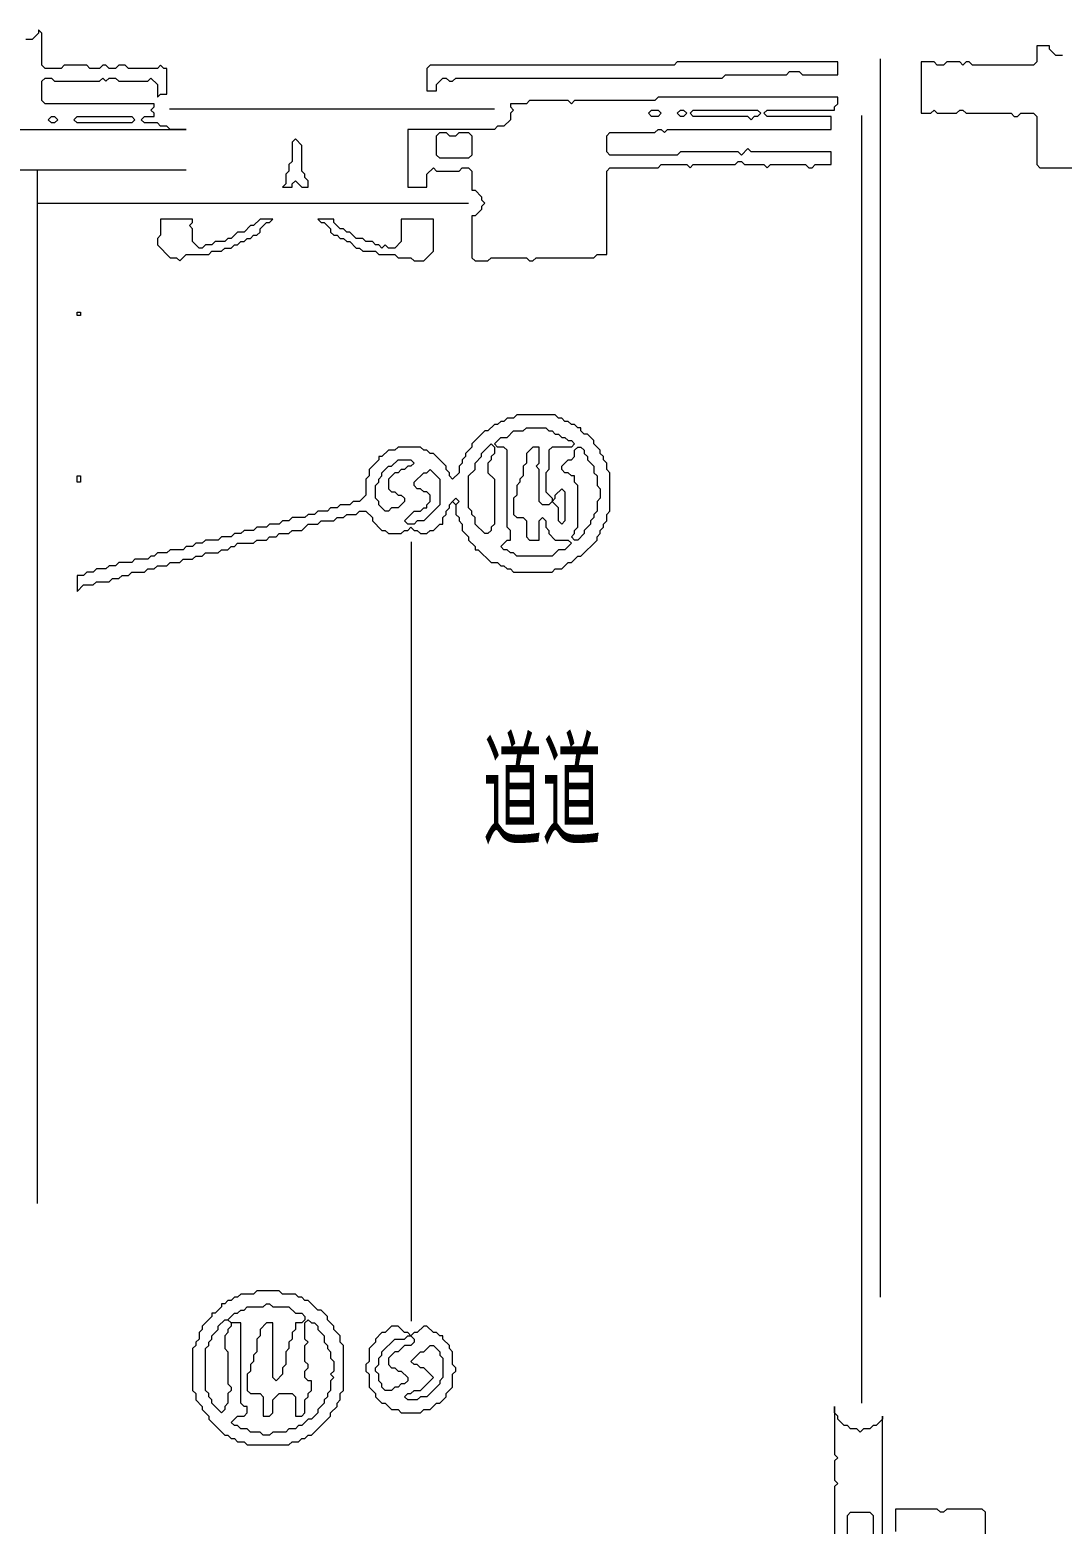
# Model space of a CAD drawing. Header units: millimetres. Extents: x 4 to 412, y 4 to 290.
# Drawn here: x 299.7 to 327.87, y 186.65 to 227.43 of the extents above; entities that cross this region are included whole.
import ezdxf

# ---------------------------------------------------------------- set-up
doc = ezdxf.new("R2010")
doc.units = ezdxf.units.MM
for name, color, linetype, lineweight in [('OCR_TEXT', 6, 'Continuous', 0), ('TRACE_STRAIGHT', 5, 'Continuous', 0), ('TRACE_TEXT_SYMBOL', 6, 'Continuous', 0)]:
    doc.layers.add(name, color=color, linetype=linetype, lineweight=lineweight)
doc.styles.add('wqy-unicode', font='wqy-unicode.lff')

msp = doc.modelspace()

# ---------------------------------------------------------------- linework, layer by layer
at = {"layer": 'TRACE_STRAIGHT', "color": 5}
for p, q in [((322.905, 226.642), (322.905, 192.839)), ((303.516, 225.276), (312.378, 225.276)), ((322.399, 225.097), (322.399, 189.949)), ((283.5, 223.608), (303.971, 223.608)), ((299.905, 223.608), (299.905, 195.401)), ((299.905, 222.701), (311.677, 222.701)), ((310.108, 213.457), (310.108, 192.187))]:
    msp.add_line(p, q, dxfattribs=at)
at = {"layer": 'TRACE_TEXT_SYMBOL', "color": 6}
for points in [[(299.942, 227.431), (299.942, 227.343), (299.767, 227.168), (299.592, 227.168)], [(302.131, 226.467), (302.044, 226.38), (301.869, 226.38), (301.781, 226.467), (301.694, 226.467), (301.606, 226.38), (301.343, 226.38), (301.256, 226.467), (300.643, 226.467), (300.555, 226.38), (300.117, 226.38), (300.03, 226.467), (300.03, 227.343), (299.942, 227.431)], [(327.178, 226.993), (327.178, 226.555), (327.09, 226.467), (325.426, 226.467), (325.339, 226.555), (325.251, 226.555), (325.163, 226.467), (325.076, 226.555), (324.726, 226.555), (324.638, 226.467), (324.463, 226.467), (324.375, 226.555), (324.025, 226.555), (324.025, 225.154), (324.288, 225.154), (324.375, 225.241), (324.463, 225.154), (324.988, 225.154), (325.076, 225.241), (325.163, 225.241), (325.251, 225.154), (326.477, 225.154), (326.565, 225.066), (326.652, 225.066), (326.74, 225.154), (327.09, 225.154), (327.178, 225.066), (327.178, 223.752), (327.265, 223.665), (330.768, 223.665)], [(327.878, 226.73), (327.703, 226.73), (327.528, 226.905), (327.528, 226.993), (327.178, 226.993)], [(298.453, 224.716), (303.97, 224.716), (303.533, 224.716), (303.445, 224.803), (303.27, 224.803), (303.182, 224.891), (302.832, 224.891), (302.744, 224.978), (302.832, 225.066), (303.095, 225.066), (303.095, 225.154), (303.007, 225.241), (303.095, 225.329), (303.095, 225.416), (300.117, 225.416), (300.03, 225.504), (300.03, 226.029), (300.117, 226.117), (300.292, 226.117), (300.38, 226.029), (301.606, 226.029), (301.694, 226.117), (301.781, 226.029), (301.869, 226.117), (302.044, 226.117), (302.131, 226.029), (302.92, 226.029), (303.007, 226.117), (303.182, 225.942), (303.182, 225.591), (303.27, 225.679), (303.445, 225.679), (303.445, 226.38), (303.357, 226.38), (303.27, 226.467), (303.182, 226.38), (302.394, 226.38), (302.307, 226.467), (302.131, 226.467)], [(316.844, 225.591), (316.756, 225.504), (314.567, 225.504), (314.479, 225.416), (314.392, 225.504), (313.341, 225.504), (313.253, 225.416), (312.815, 225.416), (312.815, 225.329), (312.903, 225.241), (312.815, 225.154), (312.815, 224.978), (312.64, 224.803), (312.465, 224.803), (312.378, 224.716), (310.013, 224.716), (310.013, 223.139), (310.539, 223.139), (310.539, 223.49), (310.714, 223.665), (310.801, 223.577), (311.414, 223.577), (311.502, 223.665), (311.677, 223.665), (311.765, 223.577), (311.765, 223.052), (311.852, 223.052), (312.027, 222.877), (312.027, 222.789), (312.115, 222.701), (312.027, 222.614), (312.027, 222.526), (311.852, 222.351), (311.765, 222.351), (311.765, 221.213), (311.852, 221.125), (312.202, 221.125), (312.29, 221.213), (313.253, 221.213), (313.341, 221.125), (313.428, 221.125), (313.516, 221.213), (315.092, 221.213), (315.18, 221.3), (315.443, 221.3), (315.443, 223.577), (315.53, 223.665), (316.844, 223.665), (316.931, 223.752), (317.632, 223.752), (317.72, 223.665), (317.807, 223.752), (318.946, 223.752), (319.033, 223.84), (319.121, 223.84), (319.208, 223.752), (319.734, 223.752), (319.821, 223.665), (319.909, 223.752), (320.872, 223.752), (320.96, 223.665), (321.047, 223.665), (321.135, 223.752), (321.573, 223.752)], [(321.573, 223.752), (321.573, 224.103), (319.384, 224.103), (319.296, 224.19), (319.121, 224.015), (319.033, 224.103), (317.457, 224.103), (317.369, 224.015), (315.53, 224.015), (315.443, 224.103), (315.443, 224.541), (315.53, 224.628), (316.756, 224.628), (316.844, 224.716), (316.931, 224.716), (317.019, 224.628), (317.107, 224.716), (321.573, 224.716), (321.573, 225.066), (319.821, 225.066), (319.734, 225.154), (319.821, 225.241), (321.66, 225.241), (321.66, 225.329), (321.748, 225.416), (321.748, 225.591), (316.844, 225.591)], [(312.991, 216.922), (312.903, 216.834), (312.728, 216.834), (312.64, 216.746), (312.553, 216.746), (312.465, 216.659), (312.378, 216.659), (312.202, 216.484), (312.115, 216.484), (311.765, 216.133), (311.765, 216.046), (311.589, 215.871), (311.589, 215.783), (311.502, 215.696), (311.502, 215.608), (311.414, 215.52), (311.414, 215.345), (311.239, 215.17), (311.152, 215.258), (311.152, 215.345), (311.064, 215.433), (311.064, 215.52), (310.714, 215.871), (310.626, 215.871), (310.539, 215.958), (310.451, 215.958), (310.363, 216.046), (309.75, 216.046), (309.663, 215.958), (309.488, 215.958), (309.312, 215.783), (309.225, 215.783), (309.225, 215.696), (308.962, 215.433), (308.962, 215.258), (308.875, 215.17), (308.875, 214.732), (308.699, 214.557), (308.524, 214.557), (308.437, 214.47), (308.174, 214.47), (308.086, 214.382), (307.911, 214.382), (307.824, 214.294), (307.561, 214.294), (307.473, 214.207), (307.298, 214.207), (307.211, 214.119), (306.86, 214.119), (306.773, 214.032), (306.598, 214.032), (306.51, 213.944), (306.247, 213.944), (306.16, 213.856), (305.897, 213.856), (305.81, 213.769), (305.547, 213.769), (305.459, 213.681), (305.284, 213.681), (305.196, 213.594), (304.934, 213.594), (304.846, 213.506), (304.496, 213.506), (304.408, 213.419)], [(313.166, 216.484), (313.253, 216.571), (313.779, 216.571), (313.866, 216.484), (313.954, 216.484), (314.042, 216.396), (314.129, 216.396), (314.217, 216.309), (314.304, 216.309), (314.392, 216.221), (314.479, 216.221), (314.567, 216.133), (314.479, 216.046), (313.954, 216.046), (313.866, 215.958), (313.866, 215.433), (313.779, 215.345), (313.779, 214.82), (313.954, 214.645), (313.954, 214.557), (313.866, 214.47), (313.691, 214.47), (313.604, 214.557), (313.604, 215.433), (313.516, 215.52), (313.604, 215.608), (313.604, 216.046), (313.428, 216.046), (313.253, 215.871), (313.253, 215.608), (313.166, 215.52), (313.166, 215.258), (313.078, 215.17), (313.078, 215.083), (312.991, 214.995), (312.991, 214.732), (312.903, 214.645), (312.903, 214.207), (312.991, 214.119), (313.166, 214.119), (313.253, 214.032), (313.253, 213.594), (313.341, 213.506), (313.604, 213.506), (313.604, 214.032), (313.691, 214.119), (313.779, 214.032), (313.779, 213.856), (313.866, 213.769), (313.866, 213.681), (314.042, 213.506), (314.392, 213.506), (314.479, 213.419), (314.304, 213.243), (314.129, 213.243), (313.954, 213.068), (312.991, 213.068), (312.903, 213.156), (312.815, 213.156), (312.728, 213.243), (312.64, 213.243), (312.553, 213.331), (312.728, 213.506), (312.815, 213.506)], [(315.53, 215.345), (315.443, 215.433), (315.443, 215.608), (315.355, 215.696), (315.355, 215.783), (315.268, 215.871), (315.268, 215.958), (315.092, 216.133), (315.092, 216.221), (314.917, 216.396), (314.83, 216.396), (314.742, 216.484), (314.742, 216.571), (314.655, 216.571), (314.567, 216.659), (314.479, 216.659), (314.392, 216.746), (314.304, 216.746), (314.217, 216.834), (314.129, 216.834), (314.042, 216.922), (312.991, 216.922)], [(312.815, 213.506), (312.815, 213.769), (312.728, 213.856), (312.728, 215.958), (312.64, 216.046), (312.465, 216.046), (312.378, 216.133), (312.553, 216.309), (312.728, 216.309), (312.903, 216.484), (313.166, 216.484)], [(308.086, 214.119), (308.262, 214.119), (308.349, 214.207), (308.612, 214.207), (308.699, 214.294), (308.875, 214.294), (309.05, 214.119), (309.05, 214.032), (309.312, 213.769), (309.4, 213.769), (309.488, 213.681), (309.838, 213.681), (309.926, 213.769), (310.013, 213.769), (310.101, 213.856), (310.188, 213.769), (310.276, 213.769), (310.363, 213.681), (310.539, 213.681), (310.626, 213.769), (310.714, 213.769), (310.889, 213.944), (310.976, 213.944), (310.976, 214.119), (311.064, 214.207), (311.064, 214.294), (311.152, 214.382), (311.152, 214.47), (311.239, 214.557), (311.327, 214.47), (311.327, 214.207), (311.414, 214.119), (311.414, 214.032), (311.502, 213.944), (311.502, 213.769), (311.677, 213.594), (311.677, 213.506), (311.852, 213.331), (311.852, 213.243), (311.94, 213.243), (312.29, 212.893), (312.465, 212.893), (312.553, 212.806), (312.64, 212.806), (312.728, 212.718), (312.815, 212.718), (312.903, 212.63), (313.954, 212.63), (314.042, 212.718), (314.217, 212.718), (314.392, 212.893), (314.479, 212.893), (314.655, 213.068), (314.742, 213.068), (315.18, 213.506), (315.18, 213.594), (315.268, 213.681), (315.268, 213.769), (315.355, 213.856), (315.355, 213.944), (315.443, 214.032), (315.443, 214.207), (315.53, 214.294), (315.53, 215.345)], [(304.408, 213.419), (304.233, 213.419), (304.146, 213.331), (303.97, 213.331), (303.883, 213.243), (303.533, 213.243), (303.445, 213.156), (303.182, 213.156), (303.095, 213.068), (303.007, 213.068), (302.92, 212.981), (302.569, 212.981), (302.482, 212.893), (302.131, 212.893), (302.044, 212.806), (301.869, 212.806), (301.781, 212.718), (301.518, 212.718), (301.431, 212.63), (301.256, 212.63), (301.168, 212.543), (300.993, 212.543), (300.993, 212.105), (301.168, 212.28), (301.431, 212.28), (301.518, 212.368), (301.869, 212.368), (301.956, 212.455), (302.131, 212.455), (302.219, 212.543), (302.394, 212.543), (302.482, 212.63), (302.832, 212.63), (302.92, 212.718), (303.095, 212.718), (303.182, 212.806), (303.445, 212.806), (303.533, 212.893), (303.795, 212.893), (303.883, 212.981), (304.146, 212.981), (304.233, 213.068), (304.408, 213.068), (304.496, 213.156), (304.846, 213.156), (304.934, 213.243), (305.109, 213.243), (305.196, 213.331), (305.284, 213.331), (305.372, 213.419), (305.81, 213.419), (305.897, 213.506), (306.16, 213.506), (306.247, 213.594), (306.423, 213.594), (306.51, 213.681), (306.773, 213.681), (306.86, 213.769), (307.123, 213.769), (307.298, 213.944), (307.561, 213.944), (307.649, 214.032), (307.999, 214.032), (308.086, 214.119)], [(307.386, 192.138), (307.473, 192.138), (307.561, 192.05), (307.561, 191.963), (307.736, 191.788), (307.736, 191.613), (307.824, 191.525), (307.824, 191.437), (307.911, 191.35), (307.911, 191.175), (307.999, 191.087), (307.999, 190.824), (307.911, 190.737), (307.999, 190.649), (307.911, 190.562), (307.911, 190.299), (307.824, 190.211), (307.824, 190.124), (307.736, 190.036), (307.736, 189.949), (307.561, 189.774), (307.561, 189.686), (307.386, 189.511), (307.298, 189.511), (307.123, 189.336), (307.036, 189.336), (306.948, 189.248), (306.773, 189.248), (306.685, 189.161), (306.335, 189.161), (306.247, 189.073), (306.072, 189.073), (305.985, 189.161), (305.722, 189.161), (305.634, 189.248), (305.459, 189.248), (305.372, 189.336), (305.284, 189.336), (305.196, 189.423), (305.372, 189.598), (305.547, 189.598), (305.634, 189.686), (305.634, 189.861), (305.547, 189.861), (305.459, 189.949), (305.459, 192.138), (305.196, 192.138), (305.109, 192.226), (305.284, 192.401), (305.372, 192.401), (305.459, 192.488), (305.547, 192.488), (305.634, 192.576), (306.072, 192.576)], [(306.072, 192.576), (306.16, 192.664), (306.247, 192.664), (306.335, 192.576), (306.773, 192.576), (306.948, 192.401), (307.123, 192.401), (307.211, 192.313), (307.211, 192.226), (307.123, 192.138), (306.948, 192.138), (306.948, 191.963), (306.86, 191.875), (306.86, 191.7), (306.773, 191.613), (306.773, 191.437), (306.685, 191.35), (306.685, 191), (306.598, 190.912), (306.598, 190.737), (306.423, 190.562), (306.335, 190.649), (306.335, 192.138), (306.16, 192.138), (305.985, 191.963), (305.985, 191.788), (305.897, 191.7), (305.897, 191.35), (305.81, 191.262), (305.81, 191.087), (305.722, 191), (305.722, 190.824), (305.634, 190.737), (305.634, 190.299), (305.722, 190.211), (305.985, 190.211), (306.072, 190.124), (306.072, 189.598), (306.247, 189.598), (306.335, 189.686), (306.335, 190.036), (306.51, 190.211), (306.86, 190.211), (306.948, 190.124), (306.948, 189.598), (307.123, 189.598), (307.211, 189.686), (307.211, 190.036), (307.298, 190.124), (307.298, 190.211), (307.386, 190.299), (307.386, 190.562), (307.298, 190.562), (307.211, 190.649), (307.211, 190.824), (307.298, 190.912), (307.298, 191), (307.211, 191.087), (307.211, 191.525), (307.298, 191.613), (307.211, 191.7), (307.211, 192.138), (307.298, 192.226), (307.386, 192.138)], [(322.974, 185.045), (322.974, 189.598), (322.974, 189.511), (322.799, 189.336), (322.711, 189.336), (322.624, 189.248), (322.449, 189.248), (322.361, 189.161), (322.273, 189.248), (322.098, 189.248), (322.011, 189.336), (321.923, 189.336), (321.748, 189.511), (321.748, 189.598), (321.66, 189.686), (321.66, 189.861), (321.66, 188.548), (321.748, 188.46), (321.66, 188.372), (321.66, 187.847), (321.748, 187.759), (321.66, 187.672), (321.66, 186.358)], [(322.011, 186.008), (322.011, 186.884), (322.098, 186.971), (322.624, 186.971), (322.711, 186.884), (322.711, 185.395)], [(325.776, 186.358), (325.776, 186.971), (325.689, 187.059), (324.726, 187.059), (324.638, 186.971), (324.55, 186.971), (324.463, 187.059), (323.324, 187.059), (323.324, 186.446)]]:
    msp.add_lwpolyline(points, dxfattribs=at)
for points in [[(317.369, 226.555), (317.282, 226.467), (310.626, 226.467), (310.539, 226.38), (310.539, 225.767), (310.801, 225.767), (310.801, 225.942), (310.976, 226.117), (311.064, 226.117), (311.152, 226.029), (311.239, 226.029), (311.327, 226.117), (318.595, 226.117), (318.683, 226.204), (320.347, 226.204), (320.434, 226.292), (320.697, 226.292), (320.785, 226.204), (321.748, 226.204), (321.748, 226.555)], [(316.581, 225.154), (316.669, 225.241), (316.844, 225.241), (316.931, 225.154), (316.844, 225.066), (316.669, 225.066)], [(317.369, 225.154), (317.457, 225.241), (317.544, 225.241), (317.632, 225.154), (317.544, 225.066), (317.457, 225.066)], [(317.72, 225.154), (317.807, 225.241), (319.559, 225.241), (319.646, 225.154), (319.559, 225.066), (319.471, 225.066), (319.384, 224.978), (319.296, 225.066), (317.807, 225.066)], [(300.205, 224.978), (300.292, 225.066), (300.38, 225.066), (300.467, 224.978), (300.38, 224.891), (300.292, 224.891)], [(300.905, 224.978), (300.993, 225.066), (302.482, 225.066), (302.569, 224.978), (302.482, 224.891), (300.993, 224.891)], [(306.948, 224.453), (306.86, 224.365), (306.86, 223.84), (306.773, 223.752), (306.773, 223.577), (306.685, 223.49), (306.685, 223.227), (306.598, 223.139), (306.86, 223.139), (306.86, 223.227), (306.948, 223.315), (307.123, 223.139), (307.298, 223.139), (307.298, 223.315), (307.211, 223.402), (307.211, 223.49), (307.123, 223.577), (307.123, 224.278)], [(310.801, 224.541), (310.889, 224.628), (311.064, 224.628), (311.152, 224.541), (311.327, 224.541), (311.414, 224.628), (311.677, 224.628), (311.765, 224.541), (311.765, 224.015), (311.677, 223.928), (310.889, 223.928), (310.801, 224.015)], [(303.27, 222.264), (303.27, 221.826), (303.182, 221.738), (303.182, 221.563), (303.533, 221.213), (303.708, 221.213), (303.795, 221.125), (303.97, 221.3), (304.583, 221.3), (304.671, 221.388), (304.934, 221.388), (305.021, 221.475), (305.196, 221.475), (305.284, 221.563), (305.372, 221.563), (305.459, 221.651), (305.547, 221.651), (305.634, 221.738), (305.722, 221.738), (305.81, 221.826), (305.897, 221.826), (305.985, 221.913), (305.985, 222.001), (306.16, 222.176), (306.247, 222.176), (306.335, 222.264), (305.985, 222.264), (305.81, 222.088), (305.722, 222.088), (305.547, 221.913), (305.372, 221.913), (305.196, 221.738), (305.109, 221.738), (305.021, 221.651), (304.759, 221.651), (304.671, 221.563), (304.496, 221.563), (304.408, 221.475), (304.321, 221.475), (304.146, 221.651), (304.146, 222.001), (304.058, 222.088), (304.146, 222.176), (304.146, 222.264)], [(307.561, 222.264), (307.649, 222.176), (307.736, 222.176), (307.911, 222.001), (307.911, 221.913), (307.999, 221.826), (308.086, 221.826), (308.174, 221.738), (308.262, 221.738), (308.349, 221.651), (308.437, 221.651), (308.612, 221.475), (308.699, 221.475), (308.787, 221.388), (309.137, 221.388), (309.225, 221.3), (309.663, 221.3), (309.75, 221.213), (310.101, 221.213), (310.188, 221.125), (310.451, 221.125), (310.714, 221.388), (310.714, 222.264), (309.838, 222.264), (309.838, 221.651), (309.663, 221.475), (309.488, 221.475), (309.4, 221.563), (309.312, 221.475), (309.225, 221.563), (309.137, 221.563), (309.05, 221.651), (308.875, 221.651), (308.787, 221.738), (308.612, 221.738), (308.437, 221.913), (308.349, 221.913), (308.262, 222.001), (308.174, 222.001), (307.999, 222.176), (307.999, 222.264)], [(300.993, 219.724), (301.081, 219.724), (301.081, 219.636), (300.993, 219.636)], [(312.29, 216.133), (312.378, 216.046), (312.378, 215.871), (312.29, 215.783), (312.29, 215.696), (312.202, 215.608), (312.202, 215.345), (312.378, 215.17), (312.378, 213.944), (312.29, 213.856), (312.29, 213.769), (312.202, 213.681), (312.115, 213.681), (311.852, 213.944), (311.852, 214.119), (311.765, 214.207), (311.765, 214.294), (311.677, 214.382), (311.677, 215.258), (311.852, 215.433), (311.852, 215.608), (312.027, 215.783), (312.027, 215.871)], [(314.567, 215.958), (314.655, 216.046), (314.742, 216.046), (314.83, 215.958), (314.83, 215.871), (314.917, 215.783), (314.917, 215.696), (315.092, 215.52), (315.092, 215.345), (315.18, 215.258), (315.18, 214.995), (315.268, 214.907), (315.268, 214.645), (315.18, 214.557), (315.18, 214.294), (315.092, 214.207), (315.092, 214.119), (315.005, 214.032), (315.005, 213.944), (314.83, 213.769), (314.83, 213.681), (314.655, 213.506), (314.567, 213.506), (314.479, 213.594), (314.567, 213.681), (314.567, 213.769), (314.655, 213.856), (314.655, 214.995), (314.567, 215.083), (314.567, 215.258), (314.479, 215.258), (314.392, 215.345), (314.304, 215.345), (314.217, 215.433), (314.217, 215.52), (314.392, 215.696), (314.479, 215.696), (314.567, 215.783)], [(309.75, 215.696), (310.101, 215.696), (310.188, 215.608), (310.101, 215.52), (310.013, 215.52), (309.926, 215.433), (309.838, 215.433), (309.75, 215.345), (309.663, 215.345), (309.488, 215.17), (309.488, 214.907), (309.575, 214.82), (309.663, 214.82), (309.75, 214.732), (309.838, 214.732), (309.926, 214.645), (309.926, 214.557), (309.75, 214.382), (309.575, 214.382), (309.488, 214.294), (309.4, 214.294), (309.225, 214.47), (309.225, 214.557), (309.137, 214.645), (309.137, 214.995), (309.225, 215.083), (309.225, 215.17), (309.312, 215.258), (309.312, 215.345), (309.488, 215.52), (309.575, 215.52)], [(310.539, 215.345), (310.626, 215.433), (310.889, 215.17), (310.889, 214.47), (310.451, 214.032), (310.276, 214.032), (310.188, 213.944), (310.013, 213.944), (309.926, 214.032), (310.188, 214.294), (310.363, 214.294), (310.451, 214.382), (310.539, 214.382), (310.539, 214.47), (310.626, 214.557), (310.626, 214.732), (310.539, 214.82), (310.451, 214.82), (310.363, 214.907), (310.276, 214.907), (310.188, 214.995), (310.188, 215.083), (310.451, 215.345)], [(300.993, 215.258), (301.081, 215.258), (301.081, 215.083), (300.993, 215.083)], [(311.239, 214.557), (311.327, 214.645), (311.414, 214.557), (311.327, 214.47)], [(314.217, 214.907), (314.304, 214.82), (314.304, 214.032), (314.217, 213.944), (314.129, 214.032), (314.129, 214.382), (313.954, 214.557), (314.042, 214.645), (314.042, 214.732)], [(305.897, 193.014), (305.81, 192.926), (305.459, 192.926), (305.372, 192.839), (305.284, 192.839), (305.196, 192.751), (305.109, 192.751), (305.021, 192.664), (304.934, 192.664), (304.934, 192.576), (304.759, 192.401), (304.671, 192.401), (304.671, 192.313), (304.408, 192.05), (304.408, 191.963), (304.321, 191.875), (304.321, 191.7), (304.233, 191.613), (304.233, 191.525), (304.146, 191.437), (304.146, 190.299), (304.233, 190.211), (304.233, 190.036), (304.408, 189.861), (304.408, 189.774), (304.583, 189.598), (304.583, 189.511), (305.021, 189.073), (305.109, 189.073), (305.196, 188.985), (305.284, 188.985), (305.372, 188.898), (305.547, 188.898), (305.634, 188.81), (306.773, 188.81), (306.86, 188.898), (307.036, 188.898), (307.123, 188.985), (307.211, 188.985), (307.298, 189.073), (307.386, 189.073), (307.911, 189.598), (307.911, 189.686), (308.086, 189.861), (308.086, 189.949), (308.174, 190.036), (308.174, 190.211), (308.262, 190.299), (308.262, 191.525), (308.174, 191.613), (308.174, 191.788), (307.999, 191.963), (307.999, 192.05), (307.824, 192.226), (307.824, 192.313), (307.649, 192.488), (307.561, 192.488), (307.298, 192.751), (307.211, 192.751), (307.123, 192.839), (307.036, 192.839), (306.948, 192.926), (306.598, 192.926), (306.51, 193.014)], [(305.021, 192.226), (305.109, 192.226), (305.196, 192.138), (305.196, 192.05), (305.109, 191.963), (305.109, 191.875), (305.021, 191.788), (305.021, 191.437), (305.109, 191.35), (305.109, 190.474), (305.196, 190.387), (305.196, 190.299), (305.109, 190.211), (305.109, 189.949), (305.021, 189.861), (305.021, 189.774), (304.934, 189.686), (304.671, 189.949), (304.671, 190.036), (304.583, 190.124), (304.583, 190.211), (304.496, 190.299), (304.496, 191.437), (304.583, 191.525), (304.583, 191.613), (304.671, 191.7), (304.671, 191.788), (304.846, 191.963), (304.846, 192.05)], [(309.575, 192.05), (309.4, 191.875), (309.312, 191.875), (309.137, 191.7), (309.137, 191.613), (308.962, 191.437), (308.962, 191.087), (308.875, 191), (308.875, 190.824), (308.962, 190.737), (308.962, 190.387), (309.137, 190.211), (309.137, 190.124), (309.312, 189.949), (309.4, 189.949), (309.575, 189.774), (309.75, 189.774), (309.838, 189.686), (310.363, 189.686), (310.451, 189.774), (310.626, 189.774), (310.801, 189.949), (310.889, 189.949), (311.064, 190.124), (311.064, 190.211), (311.239, 190.387), (311.239, 190.737), (311.327, 190.824), (311.327, 190.912), (311.239, 191), (311.239, 191.35), (311.152, 191.437), (311.152, 191.525), (310.976, 191.7), (310.976, 191.788), (310.889, 191.788), (310.801, 191.875), (310.714, 191.875), (310.539, 192.05), (310.451, 192.05), (310.276, 191.875), (310.188, 191.875), (310.101, 191.788), (310.013, 191.875), (309.926, 191.875), (309.75, 192.05)], [(309.926, 191.7), (310.013, 191.788), (310.101, 191.788), (310.188, 191.7), (310.188, 191.613), (310.101, 191.525), (309.926, 191.525), (309.75, 191.35), (309.663, 191.35), (309.488, 191.175), (309.488, 191), (309.575, 190.912), (309.663, 190.912), (309.75, 190.824), (309.838, 190.824), (310.013, 190.649), (310.013, 190.562), (309.926, 190.474), (309.838, 190.474), (309.75, 190.387), (309.663, 190.387), (309.575, 190.299), (309.4, 190.299), (309.312, 190.387), (309.312, 190.474), (309.225, 190.562), (309.225, 190.737), (309.137, 190.824), (309.137, 190.912), (309.225, 191), (309.225, 191.175), (309.312, 191.262), (309.312, 191.35), (309.663, 191.7)], [(310.626, 191.525), (310.714, 191.525), (310.889, 191.35), (310.889, 191.262), (310.976, 191.175), (310.976, 190.649), (310.889, 190.562), (310.889, 190.474), (310.539, 190.124), (310.363, 190.124), (310.276, 190.036), (310.013, 190.036), (309.926, 190.124), (310.013, 190.211), (310.101, 190.211), (310.188, 190.299), (310.363, 190.299), (310.714, 190.649), (310.451, 190.912), (310.363, 190.912), (310.276, 191), (310.188, 191), (310.101, 191.087), (310.363, 191.35), (310.451, 191.35)]]:
    msp.add_lwpolyline(points, close=True, dxfattribs=at)

# ---------------------------------------------------------------- texts
at = {"layer": 'OCR_TEXT', "color": 6, "style": 'wqy-unicode', "width": 0.467559}
msp.add_text('道道', height=2.5274, dxfattribs=at).set_placement((312.066, 205.432))

doc.saveas('drawing.dxf')
